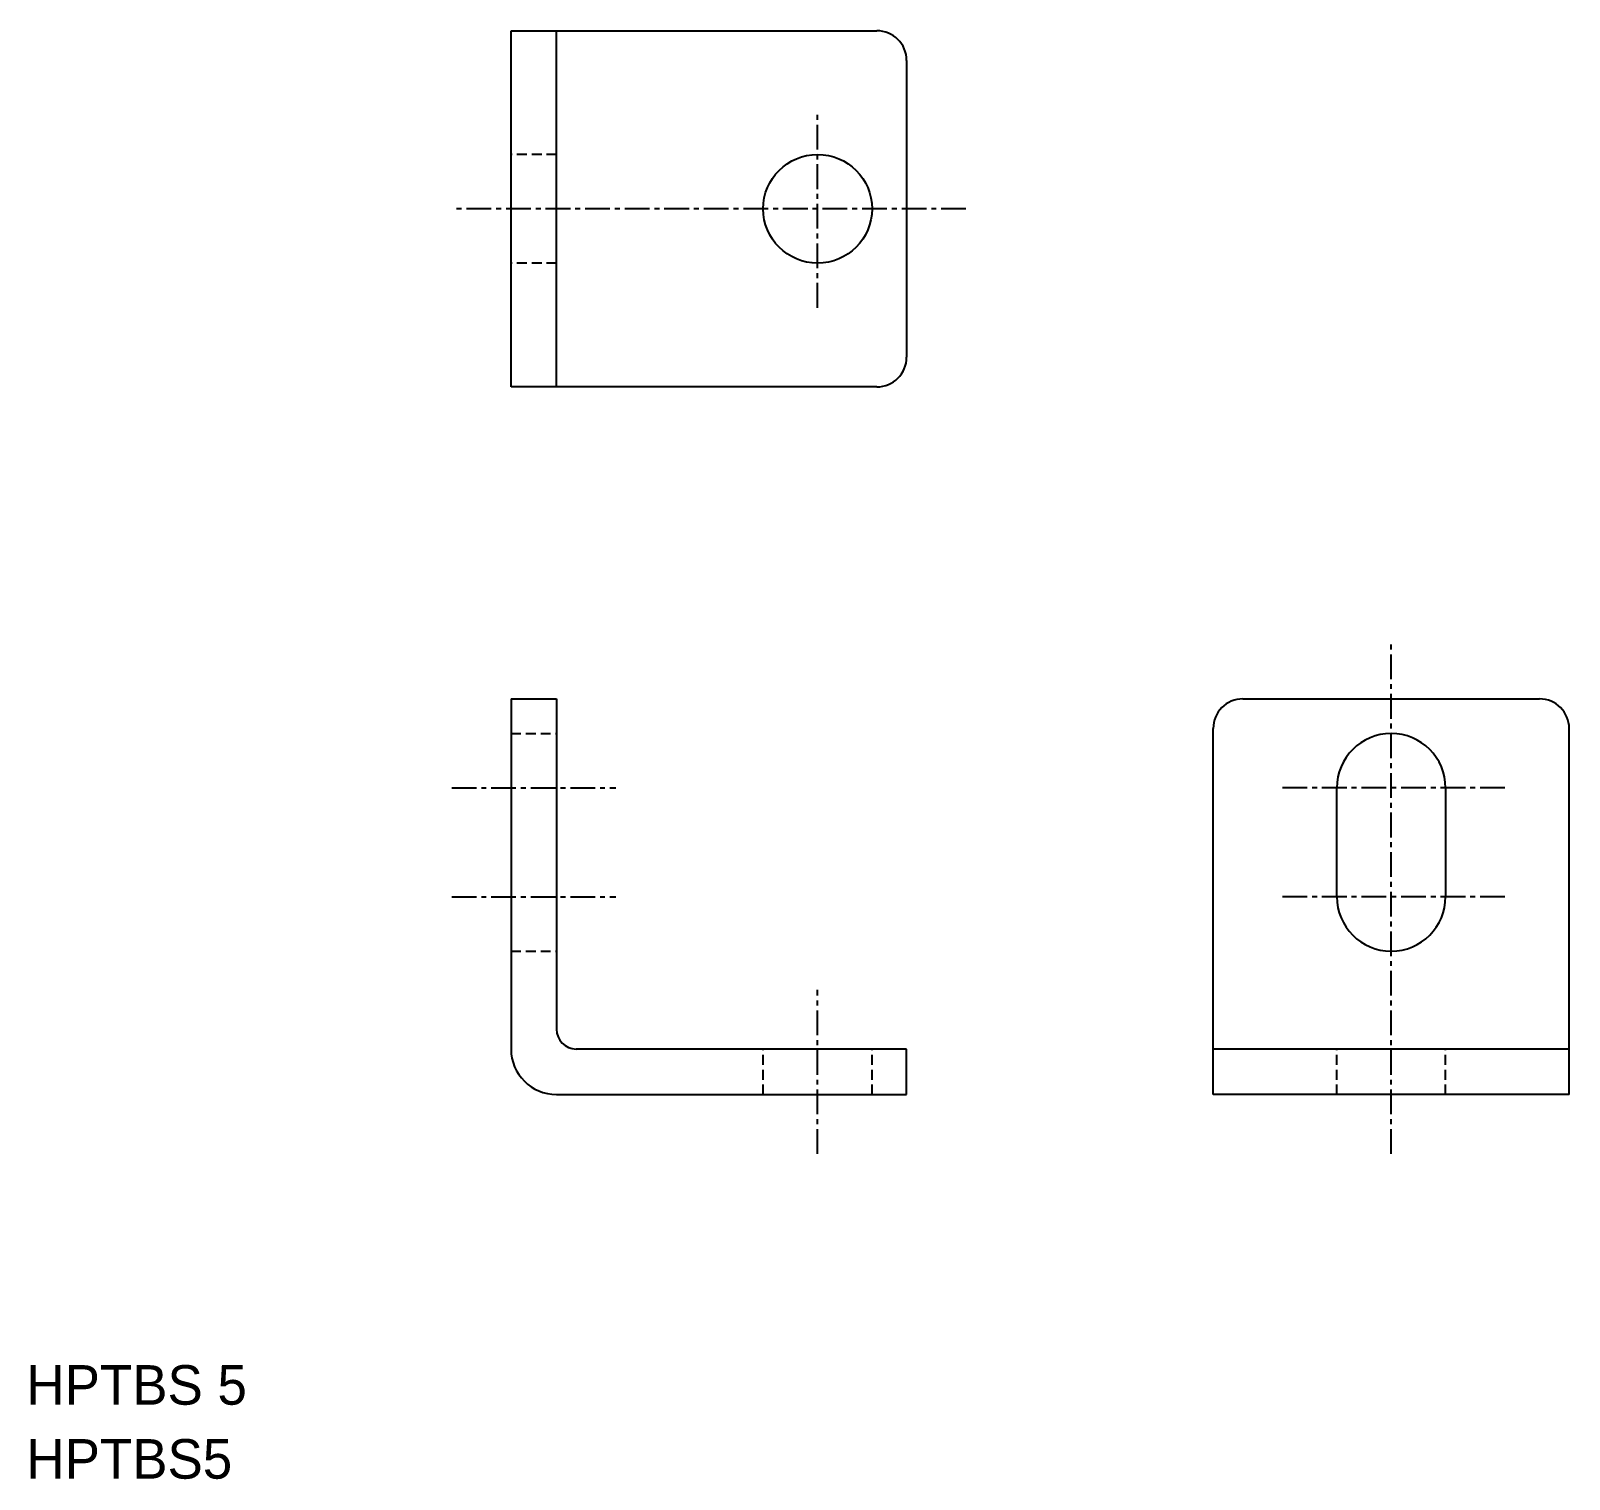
# Model space of a CAD drawing. Extents: x 0.2 to 78, y 0 to 73.2.
import ezdxf

# ---------------------------------------------------------------- set-up
doc = ezdxf.new("R2010")
doc.units = 0
doc.linetypes.add('CENTER', pattern=[2, 1.25, -0.25, 0.25, -0.25])
doc.linetypes.add('DASHED', pattern=[0.75, 0.5, -0.25])
doc.layers.get('0').update_dxf_attribs({"linetype": 'CONTINUOUS'})
doc.layers.add('CENTER', color=1, linetype='CENTER')

msp = doc.modelspace()

# ---------------------------------------------------------------- linework, layer by layer
at = {"color": 7, "linetype": 'CONTINUOUS'}
for p, q in [((24.5, 55.19), (24.5, 73.19)), ((24.5, 73.19), (43, 73.19)), ((26.8, 55.19), (26.8, 73.19)), ((44.5, 71.69), (44.5, 56.69)), ((43, 55.19), (24.5, 55.19)), ((24.5, 39.417), (24.5, 21.717)), ((24.5, 39.417), (26.8, 39.417)), ((26.8, 39.417), (26.8, 22.717)), ((61.5, 39.417), (76.5, 39.417)), ((60, 19.417), (60, 37.917)), ((78, 19.417), (78, 37.917)), ((66.25, 29.417), (66.25, 34.917)), ((71.75, 34.917), (71.75, 29.417)), ((44.5, 21.717), (27.8, 21.717)), ((44.5, 19.417), (44.5, 21.717)), ((78, 21.717), (60, 21.717)), ((26.8, 19.417), (44.5, 19.417)), ((78, 19.417), (60, 19.417))]:
    msp.add_line(p, q, dxfattribs=at)
at = {"color": 3, "linetype": 'DASHED'}
for p, q in [((26.8, 66.94), (24.5, 66.94)), ((26.8, 61.44), (24.5, 61.44)), ((24.5, 37.667), (26.8, 37.667)), ((24.5, 26.667), (26.8, 26.667)), ((37.25, 19.417), (37.25, 21.717)), ((42.75, 19.417), (42.75, 21.717)), ((66.25, 19.417), (66.25, 21.717)), ((71.75, 19.417), (71.75, 21.717))]:
    msp.add_line(p, q, dxfattribs=at)
at = {"color": 7, "linetype": 'CONTINUOUS'}
msp.add_circle((40, 64.19), 2.75, dxfattribs=at)
for centre, radius, start, end in [((43, 71.69), 1.5, 0, 90), ((43, 56.69), 1.5, 270, 0), ((61.5, 37.917), 1.5, 90, 180), ((76.5, 37.917), 1.5, 0, 90), ((69, 34.917), 2.75, 0, 180), ((69, 29.417), 2.75, 180, 0), ((27.8, 22.717), 1, 180, 270), ((26.8, 21.717), 2.3, 180, 270)]:
    msp.add_arc(centre, radius, start, end, dxfattribs=at)
at = {"layer": 'CENTER', "color": 1, "linetype": 'CENTER'}
for p, q in [((40, 59.19), (40, 69.19)), ((47.5, 64.19), (21.5, 64.19)), ((69, 16.417), (69, 42.417)), ((21.5, 34.917), (29.8, 34.917)), ((74.75, 34.917), (63.25, 34.917)), ((21.5, 29.417), (29.8, 29.417)), ((74.75, 29.417), (63.25, 29.417)), ((40, 16.417), (40, 24.717))]:
    msp.add_line(p, q, dxfattribs=at)

# ---------------------------------------------------------------- texts
at = {"color": 7, "linetype": 'CONTINUOUS'}
for s, p in [('HPTBS 5', (0, 3.739)), ('HPTBS5', (0, 0))]:
    msp.add_text(s, height=2, dxfattribs=at).set_placement(p)

doc.saveas('drawing.dxf')
